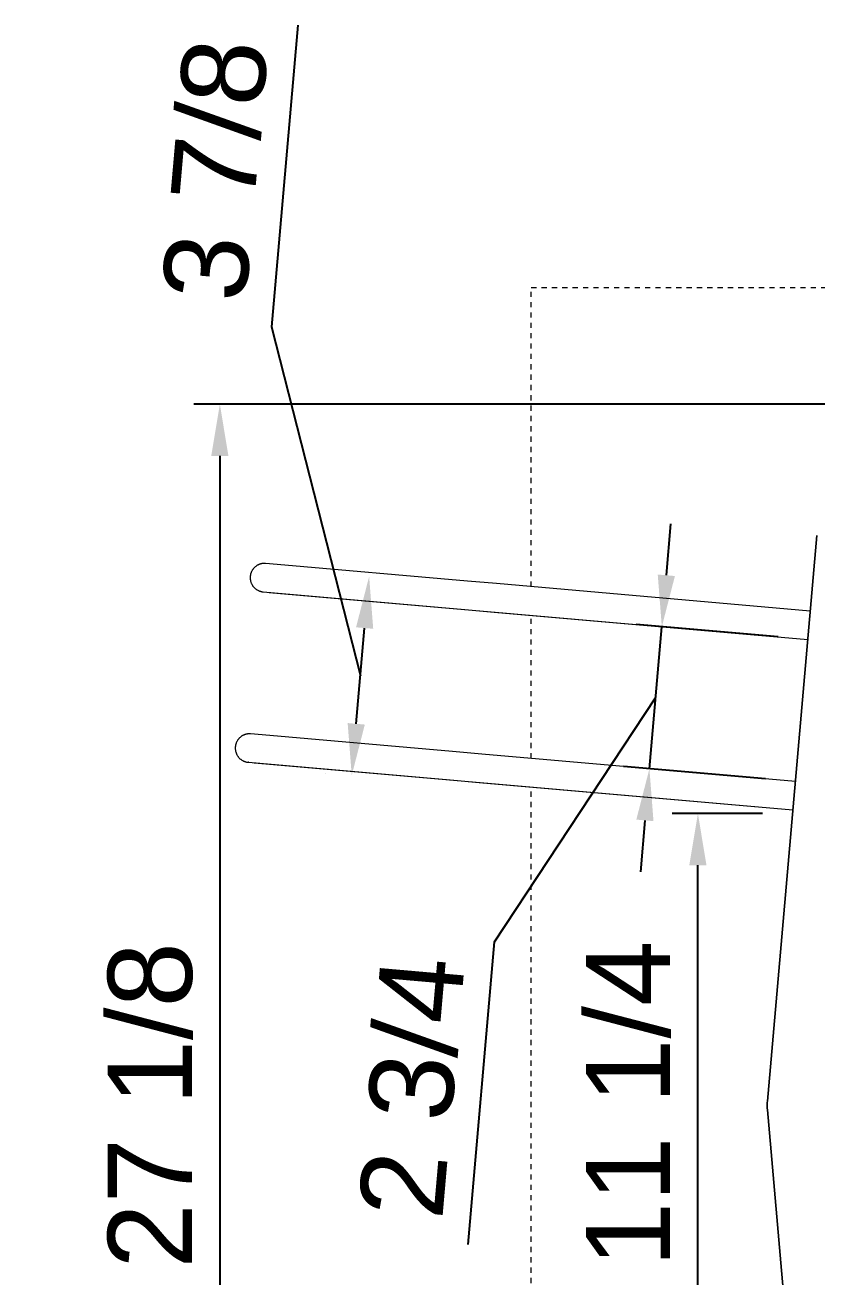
# Model space of a CAD drawing. Header units: inches. Extents: x -2 to 206, y 1 to 129.
# Drawn here: x -1.71 to 13.59, y 59.49 to 83.69 of the extents above; entities that cross this region are included whole.
import ezdxf

# ---------------------------------------------------------------- set-up
doc = ezdxf.new("R2010")
doc.units = ezdxf.units.IN
doc.linetypes.add('HIDDEN', pattern=[1.905, 1.27, -0.635])
for name, color, linetype, lineweight in [('ZANO_R', 7, 'Continuous', 0), ('ZANO_R_przerywana', 250, 'HIDDEN', 0), ('ZANO_W', 1, 'Continuous', 0)]:
    doc.layers.add(name, color=color, linetype=linetype, lineweight=lineweight)
doc.styles.get("Standard").update_dxf_attribs({"font": 'arial.ttf'})
doc.dimstyles.new('amerykanie', dxfattribs={"dimtxt": 50, "dimasz": 50, "dimexe": 0.5, "dimexo": 0.5, "dimgap": 1, "dimtad": 1, "dimdec": 0, "dimzin": 0, "dimlunit": 5, "dimtxsty": 'Standard', "dimcen": 0.09, "dimclrd": 1, "dimclre": 1, "dimclrt": 1, "dimazin": 0, "dimtfac": 1, "dimtdec": 0, "dimtmove": 0, "dimatfit": 3, "dimfxl": 1, "dimtzin": 0, "dimarcsym": 1})

# ---------------------------------------------------------------- blocks, each defined once
blk = doc.blocks.new('*D383')
at = {"layer": 'ZANO_W', "color": 1, "lineweight": -2}
for p, q in [((14.152, 76.36), (1.556, 76.36)), ((2.056, 75.36), (2.056, 50.255)), ((14.201, 49.255), (1.556, 49.255))]:
    blk.add_line(p, q, dxfattribs=at)
at = {"layer": 'ZANO_W', "color": 1}
for points in [[(2.222, 75.36), (1.889, 75.36), (2.056, 76.36)], [(1.889, 50.255), (2.222, 50.255), (2.056, 49.255)]]:
    blk.add_solid(points, dxfattribs=at)
at = {"layer": 'ZANO_W', "color": 1, "insert": (0.715, 62.808), "char_height": 1.625, "attachment_point": 5, "rotation": 90}
blk.add_mtext('27 1/8', dxfattribs=at)
blk = doc.blocks.new('*D384')
at = {"layer": 'ZANO_W', "color": 1, "lineweight": -2}
for p, q in [((10.682, 73.055), (10.769, 74.051)), ((12.84, 71.862), (10.097, 72.102)), ((10.355, 69.314), (10.595, 72.059)), ((7.365, 65.969), (10.475, 70.686)), ((12.6, 69.117), (9.857, 69.357)), ((10.268, 68.317), (10.18, 67.321)), ((6.853, 60.119), (7.365, 65.969))]:
    blk.add_line(p, q, dxfattribs=at)
at = {"layer": 'ZANO_W', "color": 1}
for points in [[(10.516, 73.069), (10.848, 73.04), (10.595, 72.059)], [(10.434, 68.303), (10.102, 68.332), (10.355, 69.314)]]:
    blk.add_solid(points, dxfattribs=at)
at = {"layer": 'ZANO_W', "color": 1, "insert": (5.773, 63.161), "char_height": 1.625, "attachment_point": 5, "rotation": 85}
blk.add_mtext('2 3/4', dxfattribs=at)
blk = doc.blocks.new('*D385')
at = {"layer": 'ZANO_W', "color": 1, "lineweight": -2}
for p, q in [((3.563, 83.689), (3.053, 77.858)), ((3.053, 77.858), (4.772, 71.109)), ((4.442, 73.074), (4.442, 73.074)), ((4.691, 70.184), (4.853, 72.035)), ((4.106, 69.231), (4.106, 69.231))]:
    blk.add_line(p, q, dxfattribs=at)
at = {"layer": 'ZANO_W', "color": 1}
for points in [[(5.019, 72.02), (4.687, 72.049), (4.94, 73.031)], [(4.525, 70.198), (4.857, 70.169), (4.604, 69.188)]]:
    blk.add_solid(points, dxfattribs=at)
at = {"layer": 'ZANO_W', "color": 1, "insert": (1.972, 80.89), "char_height": 1.625, "attachment_point": 5, "rotation": 85}
blk.add_mtext('3 7/8', dxfattribs=at)
blk = doc.blocks.new('*D386')
at = {"layer": 'ZANO_W', "color": 1, "lineweight": -2}
for p, q in [((12.543, 68.449), (10.792, 68.449)), ((11.292, 58.226), (11.292, 67.449)), ((12.543, 57.226), (10.792, 57.226))]:
    blk.add_line(p, q, dxfattribs=at)
at = {"layer": 'ZANO_W', "color": 1}
for points in [[(11.458, 67.449), (11.125, 67.449), (11.292, 68.449)], [(11.125, 58.226), (11.458, 58.226), (11.292, 57.226)]]:
    blk.add_solid(points, dxfattribs=at)
at = {"layer": 'ZANO_W', "color": 1, "insert": (9.951, 62.837), "char_height": 1.625, "attachment_point": 5, "rotation": 90}
blk.add_mtext('11 1/4', dxfattribs=at)
blk = doc.blocks.new('*D391')
at = {"layer": 'ZANO_W', "color": 1, "lineweight": -2}
for p, q in [((17.231, 60.213), (16.246, 60.213)), ((16.746, 52.788), (16.746, 59.213)), ((17.231, 51.788), (16.246, 51.788))]:
    blk.add_line(p, q, dxfattribs=at)
at = {"layer": 'ZANO_W', "color": 1}
for points in [[(16.912, 59.213), (16.579, 59.213), (16.746, 60.213)], [(16.579, 52.788), (16.912, 52.788), (16.746, 51.788)]]:
    blk.add_solid(points, dxfattribs=at)
at = {"layer": 'ZANO_W', "color": 1, "insert": (15.406, 56), "char_height": 1.625, "attachment_point": 5, "rotation": 90}
blk.add_mtext('8 7/16', dxfattribs=at)

msp = doc.modelspace()

# ---------------------------------------------------------------- linework, layer by layer
at = {"layer": 'ZANO_R'}
for p, q in [((13.59162, 73.82542), (12.63494, 62.89042)), ((12.63494, 62.89042), (13.59162, 73.82542)), ((12.63494, 62.89042), (13.59162, 73.82542)), ((2.65103, 73.07951), (2.64873, 73.07024)), ((2.65341, 73.0879), (2.65103, 73.07951)), ((2.65607, 73.09624), (2.65341, 73.0879)), ((2.65899, 73.10452), (2.65607, 73.09624)), ((2.66219, 73.11272), (2.65899, 73.10452)), ((2.66566, 73.12083), (2.66219, 73.11272)), ((2.66938, 73.12884), (2.66566, 73.12083)), ((2.67337, 73.13673), (2.66938, 73.12884)), ((2.67761, 73.1445), (2.67337, 73.13673)), ((2.6821, 73.15212), (2.67761, 73.1445)), ((2.68683, 73.1596), (2.6821, 73.15212)), ((2.69179, 73.16691), (2.68683, 73.1596)), ((2.69698, 73.17404), (2.69179, 73.16691)), ((2.70237, 73.18099), (2.69698, 73.17404)), ((2.70798, 73.18775), (2.70237, 73.18099)), ((2.71378, 73.19431), (2.70798, 73.18775)), ((2.71976, 73.20066), (2.71378, 73.19431)), ((2.72645, 73.20731), (2.71976, 73.20066)), ((2.73337, 73.21373), (2.72645, 73.20731)), ((2.74053, 73.21993), (2.73337, 73.21373)), ((2.74789, 73.22587), (2.74053, 73.21993)), ((2.75546, 73.23156), (2.74789, 73.22587)), ((2.76321, 73.23699), (2.75546, 73.23156)), ((2.77113, 73.24213), (2.76321, 73.23699)), ((2.77921, 73.247), (2.77113, 73.24213)), ((2.78464, 73.25006), (2.77921, 73.247)), ((2.79013, 73.253), (2.78464, 73.25006)), ((2.79569, 73.25581), (2.79013, 73.253)), ((2.80131, 73.2585), (2.79569, 73.25581)), ((2.807, 73.26106), (2.80131, 73.2585)), ((2.81273, 73.26348), (2.807, 73.26106)), ((2.81853, 73.26578), (2.81273, 73.26348)), ((2.82437, 73.26795), (2.81853, 73.26578)), ((2.83026, 73.26999), (2.82437, 73.26795)), ((2.83619, 73.27189), (2.83026, 73.26999)), ((2.84217, 73.27366), (2.83619, 73.27189)), ((2.84818, 73.27529), (2.84217, 73.27366)), ((2.85423, 73.27679), (2.84818, 73.27529)), ((2.86031, 73.27814), (2.85423, 73.27679)), ((2.86642, 73.27936), (2.86031, 73.27814)), ((2.87256, 73.28044), (2.86642, 73.27936)), ((2.88063, 73.28164), (2.87256, 73.28044)), ((2.88874, 73.2826), (2.88063, 73.28164)), ((2.89688, 73.28332), (2.88874, 73.2826)), ((2.90503, 73.2838), (2.89688, 73.28332)), ((2.91414, 73.28406), (2.90503, 73.2838)), ((2.92115, 73.28406), (2.91414, 73.28406)), ((2.92583, 73.28397), (2.92115, 73.28406)), ((2.93051, 73.28379), (2.92583, 73.28397)), ((2.93766, 73.28333), (2.93051, 73.28379)), ((3.16141, 73.26387), (2.93766, 73.28333)), ((6.83949, 72.94266), (3.16141, 73.26387)), ((2.64178, 73.01348), (2.64177, 73.00394)), ((2.64177, 73.00394), (2.6421, 72.99439)), ((2.64212, 73.02303), (2.64178, 73.01348)), ((2.6421, 72.99439), (2.64275, 72.98487)), ((2.64278, 73.03255), (2.64212, 73.02303)), ((2.64275, 72.98487), (2.64372, 72.97548)), ((2.64378, 73.04204), (2.64278, 73.03255)), ((2.64372, 72.97548), (2.64502, 72.96614)), ((2.64511, 73.0515), (2.64378, 73.04204)), ((2.64502, 72.96614), (2.64663, 72.95684)), ((2.64676, 73.0609), (2.64511, 73.0515)), ((2.64663, 72.95684), (2.64856, 72.9476)), ((2.64873, 73.07024), (2.64676, 73.0609)), ((2.64856, 72.9476), (2.6508, 72.93844)), ((2.6508, 72.93844), (2.65336, 72.92935)), ((2.65336, 72.92935), (2.65622, 72.92036)), ((2.65622, 72.92036), (2.6594, 72.91148)), ((2.6594, 72.91148), (2.66287, 72.9027)), ((2.66287, 72.9027), (2.66664, 72.89405)), ((2.66664, 72.89405), (2.67071, 72.88554)), ((2.67071, 72.88554), (2.67506, 72.87717)), ((2.67506, 72.87717), (2.6797, 72.86895)), ((2.6797, 72.86895), (2.68462, 72.8609)), ((2.68462, 72.8609), (2.68981, 72.85302)), ((2.68981, 72.85302), (2.69527, 72.84532)), ((2.69527, 72.84532), (2.70099, 72.83781)), ((2.70099, 72.83781), (2.70696, 72.83051)), ((7.40373, 72.89333), (6.83949, 72.94266)), ((13.46369, 72.36316), (7.40373, 72.89333)), ((2.70696, 72.83051), (2.71318, 72.82341)), ((2.71318, 72.82341), (2.71964, 72.81653)), ((2.71964, 72.81653), (2.72633, 72.80987)), ((2.72633, 72.80987), (2.73324, 72.80345)), ((2.73324, 72.80345), (2.74037, 72.79727)), ((2.74037, 72.79727), (2.74771, 72.79134)), ((2.74771, 72.79134), (2.75524, 72.78566)), ((2.75524, 72.78566), (2.76297, 72.78024)), ((2.76297, 72.78024), (2.77087, 72.77509)), ((2.77087, 72.77509), (2.77895, 72.77021)), ((2.77895, 72.77021), (2.78719, 72.76561)), ((2.78719, 72.76561), (2.79558, 72.7613)), ((2.79558, 72.7613), (2.80412, 72.75728)), ((2.80412, 72.75728), (2.81279, 72.75355)), ((2.81279, 72.75355), (2.82158, 72.75012)), ((2.82158, 72.75012), (2.83048, 72.74699)), ((2.83048, 72.74699), (2.83949, 72.74417)), ((2.83949, 72.74417), (2.84858, 72.74166)), ((2.84858, 72.74166), (2.85776, 72.73947)), ((2.85776, 72.73947), (2.86701, 72.73759)), ((2.86701, 72.73759), (2.87631, 72.73602)), ((2.87631, 72.73602), (2.88567, 72.73478)), ((2.88567, 72.73478), (2.89506, 72.73385)), ((2.89506, 72.73387), (3.11346, 72.71484)), ((2.9012, 72.73344), (2.89999, 72.73352)), ((2.90062, 72.73336), (2.90186, 72.73325)), ((3.0063, 72.72406), (6.34046, 72.43097)), ((3.11346, 72.71484), (6.79154, 72.39363)), ((6.34046, 72.43097), (7.0776, 72.3664)), ((6.79154, 72.39363), (7.3557, 72.3443)), ((7.0776, 72.3664), (13.41546, 71.81191)), ((7.3557, 72.3443), (13.41566, 71.81413)), ((2.45969, 69.93169), (2.45232, 69.92575)), ((2.46725, 69.93738), (2.45969, 69.93169)), ((2.475, 69.94281), (2.46725, 69.93738)), ((2.48293, 69.94796), (2.475, 69.94281)), ((2.49101, 69.95282), (2.48293, 69.94796)), ((2.49643, 69.95588), (2.49101, 69.95282)), ((2.50193, 69.95882), (2.49643, 69.95588)), ((2.50749, 69.96163), (2.50193, 69.95882)), ((2.51311, 69.96432), (2.50749, 69.96163)), ((2.51879, 69.96688), (2.51311, 69.96432)), ((2.52453, 69.96931), (2.51879, 69.96688)), ((2.53032, 69.97161), (2.52453, 69.96931)), ((2.53616, 69.97377), (2.53032, 69.97161)), ((2.54205, 69.97581), (2.53616, 69.97377)), ((2.54799, 69.97771), (2.54205, 69.97581)), ((2.55396, 69.97948), (2.54799, 69.97771)), ((2.55998, 69.98111), (2.55396, 69.97948)), ((2.56603, 69.98261), (2.55998, 69.98111)), ((2.57211, 69.98397), (2.56603, 69.98261)), ((2.57822, 69.98518), (2.57211, 69.98397)), ((2.58435, 69.98626), (2.57822, 69.98518)), ((2.59243, 69.98746), (2.58435, 69.98626)), ((2.60054, 69.98842), (2.59243, 69.98746)), ((2.60868, 69.98914), (2.60054, 69.98842)), ((2.61683, 69.98963), (2.60868, 69.98914)), ((2.62593, 69.98988), (2.61683, 69.98963)), ((2.63295, 69.98988), (2.62593, 69.98988)), ((2.63763, 69.98979), (2.63295, 69.98988)), ((2.64231, 69.98961), (2.63763, 69.98979)), ((2.64945, 69.98916), (2.64231, 69.98961)), ((2.87321, 69.9697), (2.64945, 69.98916)), ((6.55128, 69.64849), (2.87321, 69.9697)), ((2.35358, 69.71931), (2.35357, 69.70976)), ((2.35357, 69.70976), (2.35389, 69.70022)), ((2.35391, 69.72885), (2.35358, 69.71931)), ((2.35389, 69.70022), (2.35455, 69.69069)), ((2.35458, 69.73837), (2.35391, 69.72885)), ((2.35455, 69.69069), (2.35552, 69.68131)), ((2.35558, 69.74787), (2.35458, 69.73837)), ((2.3569, 69.75732), (2.35558, 69.74787)), ((2.35855, 69.76673), (2.3569, 69.75732)), ((2.36053, 69.77607), (2.35855, 69.76673)), ((2.36283, 69.78533), (2.36053, 69.77607)), ((2.36521, 69.79372), (2.36283, 69.78533)), ((2.36786, 69.80207), (2.36521, 69.79372)), ((2.37079, 69.81034), (2.36786, 69.80207)), ((2.37399, 69.81854), (2.37079, 69.81034)), ((2.37745, 69.82666), (2.37399, 69.81854)), ((2.38118, 69.83466), (2.37745, 69.82666)), ((2.38517, 69.84256), (2.38118, 69.83466)), ((2.38941, 69.85032), (2.38517, 69.84256)), ((2.3939, 69.85795), (2.38941, 69.85032)), ((2.39863, 69.86542), (2.3939, 69.85795)), ((2.40359, 69.87273), (2.39863, 69.86542)), ((2.40877, 69.87986), (2.40359, 69.87273)), ((2.41417, 69.88682), (2.40877, 69.87986)), ((2.41977, 69.89358), (2.41417, 69.88682)), ((2.42557, 69.90013), (2.41977, 69.89358)), ((2.43155, 69.90648), (2.42557, 69.90013)), ((2.43824, 69.91313), (2.43155, 69.90648)), ((2.44517, 69.91956), (2.43824, 69.91313)), ((2.45232, 69.92575), (2.44517, 69.91956)), ((2.35552, 69.68131), (2.35681, 69.67196)), ((2.35681, 69.67196), (2.35842, 69.66266)), ((2.35842, 69.66266), (2.36035, 69.65342)), ((2.36035, 69.65342), (2.3626, 69.64426)), ((2.3626, 69.64426), (2.36515, 69.63518)), ((2.36515, 69.63518), (2.36802, 69.62619)), ((2.36802, 69.62619), (2.37119, 69.6173)), ((2.37119, 69.6173), (2.37467, 69.60852)), ((2.37467, 69.60852), (2.37844, 69.59988)), ((2.37844, 69.59988), (2.38251, 69.59136)), ((2.38251, 69.59136), (2.38686, 69.58299)), ((2.38686, 69.58299), (2.3915, 69.57477)), ((2.3915, 69.57477), (2.39642, 69.56672)), ((2.39642, 69.56672), (2.40161, 69.55884)), ((2.40161, 69.55884), (2.40707, 69.55114)), ((2.40707, 69.55114), (2.41279, 69.54364)), ((2.41279, 69.54364), (2.41876, 69.53633)), ((2.41876, 69.53633), (2.42498, 69.52923)), ((2.42498, 69.52923), (2.43143, 69.52235)), ((2.43143, 69.52235), (2.43812, 69.5157)), ((2.43812, 69.5157), (2.44504, 69.50928)), ((2.44504, 69.50928), (2.45217, 69.50309)), ((2.45217, 69.50309), (2.4595, 69.49716)), ((2.4595, 69.49716), (2.46704, 69.49148)), ((2.46704, 69.49148), (2.47476, 69.48606)), ((2.47476, 69.48606), (2.48267, 69.48091)), ((2.48267, 69.48091), (2.49075, 69.47603)), ((2.49075, 69.47603), (2.49899, 69.47144)), ((2.49899, 69.47144), (2.50738, 69.46712)), ((2.50738, 69.46712), (2.51592, 69.4631)), ((2.51592, 69.4631), (2.52459, 69.45937)), ((2.52459, 69.45937), (2.53338, 69.45594)), ((2.53338, 69.45594), (2.54228, 69.45282)), ((2.54228, 69.45282), (2.55128, 69.45)), ((2.55128, 69.45), (2.56038, 69.44749)), ((2.56038, 69.44749), (2.56956, 69.44529)), ((7.11553, 69.59916), (6.55128, 69.64849)), ((13.17549, 69.06898), (7.11553, 69.59916)), ((2.56956, 69.44529), (2.5788, 69.44341)), ((2.5788, 69.44341), (2.58811, 69.44184)), ((2.58811, 69.44184), (2.59746, 69.4406)), ((2.59746, 69.4406), (2.60685, 69.43968)), ((2.60686, 69.43969), (2.82526, 69.42066)), ((2.613, 69.43927), (2.61179, 69.43934)), ((2.61242, 69.43918), (2.61366, 69.43907)), ((2.7181, 69.42988), (6.05226, 69.13679)), ((2.82526, 69.42066), (6.50333, 69.09945)), ((6.05226, 69.13679), (6.7894, 69.07222)), ((6.50333, 69.09945), (7.06749, 69.05013)), ((6.7894, 69.07222), (13.12726, 68.51773)), ((7.06749, 69.05013), (13.12746, 68.51995)), ((12.63133, 62.80793), (12.63173, 62.8354)), ((12.63173, 62.8354), (12.63133, 62.80793)), ((12.63173, 62.8354), (12.63133, 62.80793)), ((12.63173, 62.78045), (12.63133, 62.80793)), ((12.63133, 62.80793), (12.63173, 62.78045)), ((12.63133, 62.80793), (12.63173, 62.78045)), ((12.63173, 62.8354), (12.63293, 62.86286)), ((12.63293, 62.86286), (12.63173, 62.8354)), ((12.63293, 62.86286), (12.63173, 62.8354)), ((12.63293, 62.75299), (12.63173, 62.78045)), ((12.63173, 62.78045), (12.63293, 62.75299)), ((12.63173, 62.78045), (12.63293, 62.75299)), ((12.63293, 62.86286), (12.63492, 62.89027)), ((12.63492, 62.89027), (12.63293, 62.86286)), ((12.63492, 62.89027), (12.63293, 62.86286)), ((12.63492, 62.72558), (12.63293, 62.75299)), ((12.63293, 62.75299), (12.63492, 62.72558)), ((12.63293, 62.75299), (12.63492, 62.72558)), ((12.63494, 62.72543), (13.59162, 51.79043)), ((13.59162, 51.79043), (12.63494, 62.72543)), ((13.59162, 51.79043), (12.63494, 62.72543))]:
    msp.add_line(p, q, dxfattribs=at)
at = {"layer": 'ZANO_R_przerywana', "ltscale": 0.05}
for p, q in [((8.07211, 78.61345), (21.85028, 78.61345)), ((8.07211, 72.83486), (8.07211, 78.61345)), ((8.07211, 69.51547), (8.07211, 72.27939)), ((8.07211, 56.77395), (8.07211, 68.96))]:
    msp.add_line(p, q, dxfattribs=at)

# ---------------------------------------------------------------- dimensions: what is measured, and where the dimension line sits
at = {"layer": 'ZANO_W'}
for base, p1, p2, angle, picture, middle in [((4.94036, 73.03083), (4.60412, 69.18762), (4.94036, 73.03083), 85.000001, '*D385', (3.09643, 78.35587)), ((10.59495, 72.05867), (13.09772, 69.07355), (13.33789, 71.81869), 84.99998, '*D384', (7.32097, 65.47103))]:
    dim = msp.add_linear_dim(base=base, p1=p1, p2=p2, angle=angle, dimstyle='amerykanie', override={"dimtxt": 1.625, "dimasz": 1, "dimgap": 0.5, "dimdec": 4, "dimaunit": 1, "dimadec": 1, "dimtdec": 4, "dimtmove": 1, "dimfrac": 2}, dxfattribs=at)
    dim.commit()
    dim.dimension.update_dxf_attribs({"geometry": picture, "text_midpoint": middle, "dimtype": 161})
for base, p1, p2, picture, middle in [((2.055617, 49.255025), (14.652266, 76.360366), (14.701237, 49.255025), '*D383', (0.715405, 62.807695)), ((11.29161, 68.4493), (13.04311, 57.2256), (13.04311, 68.4493), '*D386', (9.9514, 62.83745)), ((16.74574, 60.21259), (17.7311, 51.78822), (17.7311, 60.21259), '*D391', (15.40553, 56.00041))]:
    dim = msp.add_linear_dim(base=base, p1=p1, p2=p2, angle=90, dimstyle='amerykanie', override={"dimtxt": 1.625, "dimasz": 1, "dimgap": 0.5, "dimdec": 4, "dimaunit": 1, "dimadec": 1, "dimtdec": 4, "dimtmove": 1, "dimfrac": 2}, dxfattribs=at)
    dim.commit()
    dim.dimension.update_dxf_attribs({"geometry": picture, "text_midpoint": middle})

doc.saveas('drawing.dxf')
